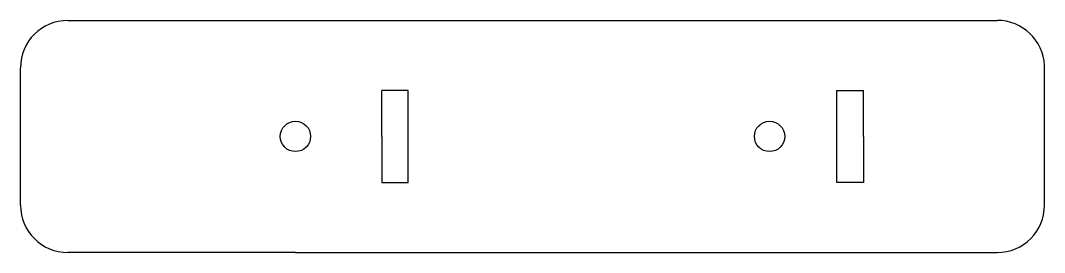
# Model space of a CAD drawing. Header units: millimetres. Extents: x 20 to 128, y 13 to 37.
import ezdxf

# ---------------------------------------------------------------- set-up
doc = ezdxf.new("R2010")
doc.units = ezdxf.units.MM

msp = doc.modelspace()

# ---------------------------------------------------------------- linework, layer by layer
for p, q in [((25.46, 37.07), (123.46, 37.07)), ((20.46, 17.57), (20.46, 32.07)), ((128.46, 17.57), (128.46, 32.32)), ((61.36, 29.67), (58.56, 29.67)), ((58.56, 24.82), (58.56, 29.67)), ((61.36, 19.97), (61.36, 29.67)), ((106.56, 19.97), (106.56, 29.67)), ((106.56, 29.67), (109.36, 29.67)), ((109.36, 24.82), (109.36, 29.67)), ((58.56, 24.82), (58.56, 19.97)), ((109.36, 24.82), (109.36, 19.97)), ((58.56, 19.97), (61.36, 19.97)), ((109.36, 19.97), (106.56, 19.97)), ((49.46, 12.57), (25.46, 12.57)), ((49.46, 12.57), (123.46, 12.57))]:
    msp.add_line(p, q)
for centre in [(49.46, 24.82), (99.46, 24.82)]:
    msp.add_circle(centre, 1.6)
for centre, start, end in [((25.46, 32.07), 90, 180), ((123.46, 32.07), 2.866, 90), ((25.46, 17.57), 180, 270), ((123.46, 17.57), 270, 0)]:
    msp.add_arc(centre, 5, start, end)

doc.saveas('drawing.dxf')
